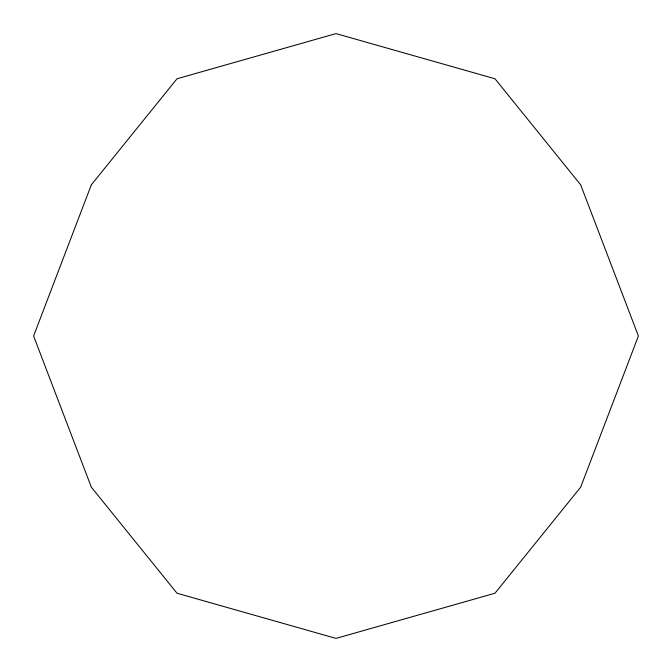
<?xml version="1.0" encoding="UTF-8"?>
<svg xmlns="http://www.w3.org/2000/svg" width="672" height="672" viewBox="0 0 672 672"><rect width="100%" height="100%" fill="white"/><g stroke="black" fill="none" stroke-linecap="round" stroke-linejoin="round"><path stroke-width="1.01" d="M91.35 184.8L33.6 336L91.35 487.2L177.022 593.233L336 638.4L494.978 593.233L580.65 487.2L638.4 336L580.65 184.8L494.978 78.767L336 33.6L177.022 78.767L91.35 184.8"/></g></svg>
